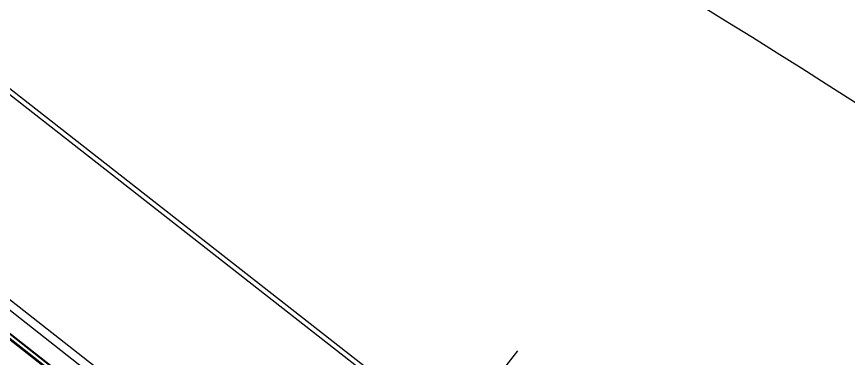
# Model space of a CAD drawing. Header units: millimetres. Extents: x 601 to 1195, y -13 to 407.
# Drawn here: x 1025.34 to 1051.36, y 298.09 to 308.77 of the extents above; entities that cross this region are included whole.
import ezdxf

# ---------------------------------------------------------------- set-up
doc = ezdxf.new("R2010")
doc.units = ezdxf.units.MM
doc.header["$LTSCALE"] = 0.1
doc.linetypes.add('CENTERX2', pattern=[101.6, 63.5, -12.7, 12.7, -12.7])
doc.layers.add('CENTER', color=1, linetype='CENTERX2')

msp = doc.modelspace()

# ---------------------------------------------------------------- linework, layer by layer
for p, q in [((1067.4355, 273.4601), (1011.8993, 316.8496)), ((1011.9147, 316.6638), (1068.2479, 272.6515)), ((1063.9472, 269.2558), (1007.2641, 313.5415)), ((1064.1117, 269.4663), (1007.5154, 313.6841)), ((1008.1813, 311.9199), (1062.093, 269.7994)), ((1062.1848, 269.9169), (1008.2817, 312.0306)), ((1008.3186, 311.9882), (1062.1782, 269.9085)), ((1008.4317, 311.7709), (1061.9467, 269.9604))]:
    msp.add_line(p, q)
for centre, radius, start, end in [((918.3012, 98.9997), 246.2636, 53.257201, 66.78807), ((1074.5453, 333.5439), 61.6242, 214.591327, 217.160286)]:
    msp.add_arc(centre, radius, start, end)
at = {"layer": 'CENTER'}
msp.add_line((1030.8528, 285.3156), (1041.0985, 298.4289), dxfattribs=at)

doc.saveas('drawing.dxf')
